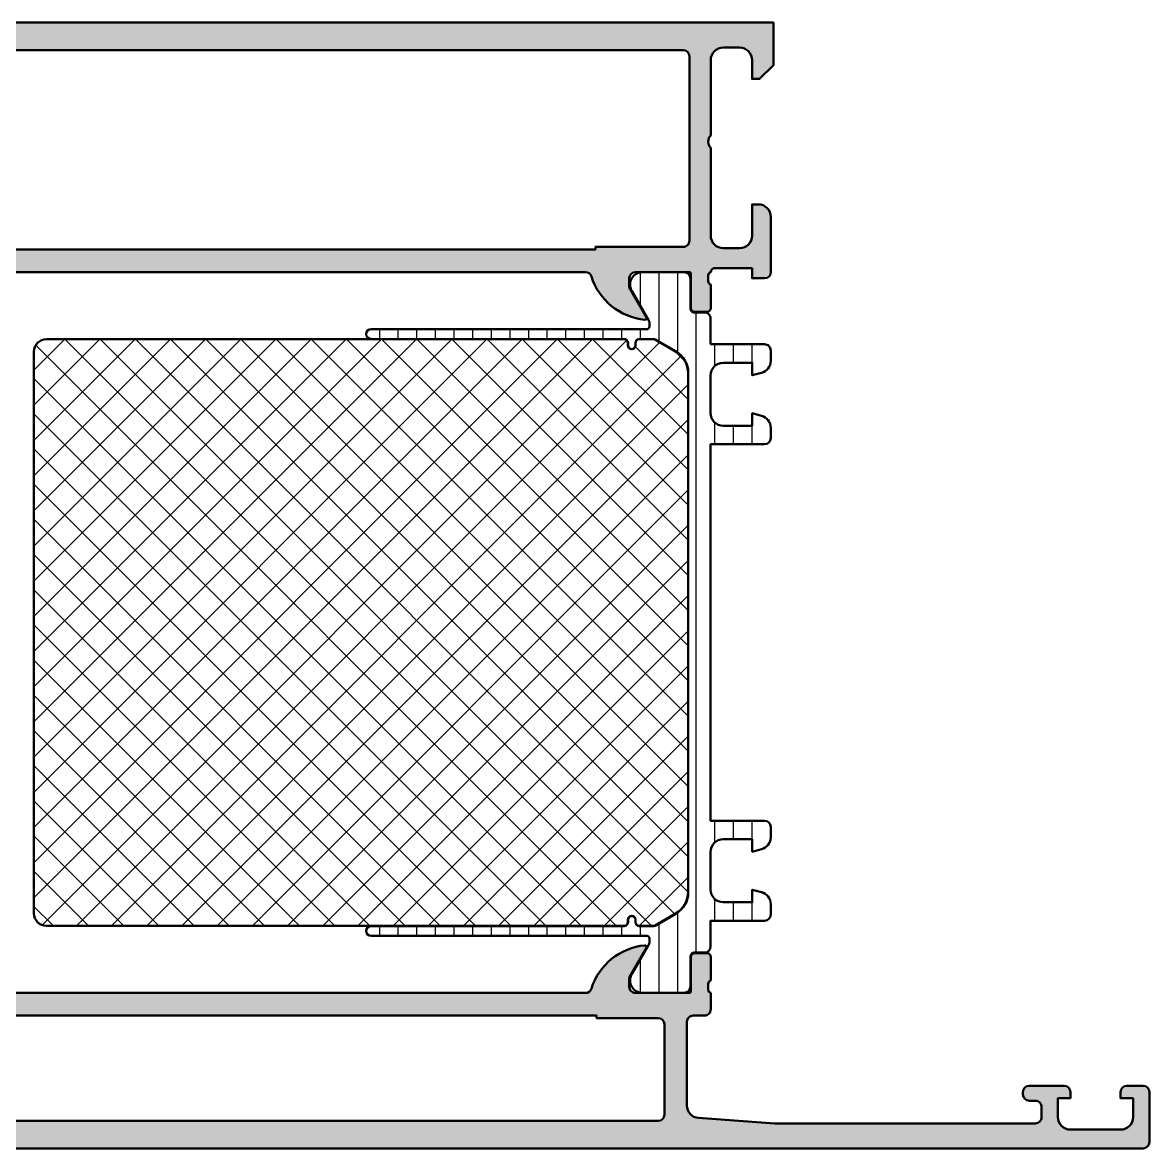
# Model space of a CAD drawing. Extents: x 0 to 210, y 0 to 90.
# Drawn here: x 120.1 to 210, y 0 to 89.8 of the extents above; entities that cross this region are included whole.
import ezdxf

# ---------------------------------------------------------------- set-up
doc = ezdxf.new("R2010")
doc.units = 0
for name, color, linetype, lineweight in [('0S-Alu contour', 7, 'Continuous', 50), ('0S-Alu hatch', 252, 'Continuous', 25), ('0S-Plastic contour', 254, 'Continuous', 50), ('0S-Plastic hatch', 253, 'Continuous', 25), ('0S-PT contour', 91, 'Continuous', 50), ('0S-PT hatch', 103, 'Continuous', 25)]:
    doc.layers.add(name, color=color, linetype=linetype, lineweight=lineweight)

# ---------------------------------------------------------------- blocks, each defined once
blk = doc.blocks.new('345310__DBAFB483_5487_4C6C_813A_D7002F64E29E_')
at = {"layer": '0S-Alu hatch'}
h = blk.add_hatch(color=256, dxfattribs=at)
edge = h.paths.add_edge_path()
edge.add_line((30, 89.8), (30, 86.40000610351561))
edge.add_line((30, 86.40000610351561), (31.0999755859375, 85.29999999999998))
edge.add_line((31.0999755859375, 85.29999999999998), (31.69998168945312, 85.29999999999998))
edge.add_line((31.69998168945312, 85.29999999999998), (31.69998168925665, 86.79998017685217))
edge.add_ellipse((32.70000151260096, 86.79998017685219), major_axis=(-1.000019823344302, 0), ratio=1, start_angle=270.00000001606634, end_angle=360, ccw=False)
edge.add_line((32.70000151232054, 87.80000000019649), (33.99997299848461, 87.80000000036453))
edge.add_ellipse((33.9999729984846, 86.7999729984846), major_axis=(-1.000027001879928, 0), ratio=1, start_angle=180, end_angle=269.9999999999992, ccw=False)
edge.add_line((35.00000000036453, 86.7999729984846), (35, 80.8))
edge.add_ellipse((34.47487825965852, 80.29999999999998), major_axis=(-0.7250881616598547, 0), ratio=1, start_angle=136.4038153765767, end_angle=223.5961846234234, ccw=False)
edge.add_line((35, 79.8), (35.00000000036453, 72.80002700151539))
edge.add_ellipse((33.99997299848459, 72.8000270015154), major_axis=(-1.000027001879935, 0), ratio=1, start_angle=90.00000000866072, end_angle=180, ccw=False)
edge.add_line((33.99997299863575, 71.79999999963547), (32.70000151260096, 71.79999999980352))
edge.add_ellipse((32.70000151260097, 72.80001982314784), major_axis=(-1.000019823344317, 0), ratio=1, start_angle=0, end_angle=89.9999999999996, ccw=False)
edge.add_line((31.69998168925665, 72.80001982314785), (31.69998168945312, 75.3))
edge.add_line((31.69998168945312, 75.3), (31.20000151260096, 75.30000000019648))
edge.add_arc((31.20000151260095, 74.29998017685216), 1.000019823344317, 89.9999999999998, 180)
edge.add_line((30.19998168925664, 74.299980176909), (30.19998168920304, 69.90000665918463))
edge.add_arc((30.69999750391119, 69.90000665918461), 0.5000158147081564, 180, 269.9999999999992)
edge.add_line((30.69999750391119, 69.39999084447646), (31.69998168945312, 69.39999084472655))
edge.add_line((31.69998168945312, 69.39999084472655), (31.70016479492188, 70.19971923828125))
edge.add_line((31.70016479492188, 70.19971923828125), (34.69481618328724, 70.19971923828125))
edge.add_ellipse((34.6923648174189, 69.8919895456192), major_axis=(-0.3077394562621123, 0), ratio=1, start_angle=181.4915769295175, end_angle=269.54359312452556, ccw=False)
edge.add_ellipse((34.92116355345697, 69.6324794080069), major_axis=(-0.2788950563274163, 0), ratio=1, start_angle=178.8354106258303, end_angle=253.58012358071682, ccw=False)
edge.add_line((35.20000099999999, 69.62681100000817), (35.20000100000001, 69.17321700000853))
edge.add_ellipse((34.92113290435685, 69.16755634053143), major_axis=(-0.2789255417371446, 0), ratio=1, start_angle=106.424594555353, end_angle=181.1628700728981, ccw=False)
edge.add_line((35.00000000000001, 68.9000130000085), (35.00000000000001, 67.020002))
edge.add_arc((35.30000000000001, 67.020002), 0.3000000000000043, 180, 270)
edge.add_line((35.30000000000001, 66.720002), (36.27997431904278, 66.720002))
edge.add_arc((36.27997431904278, 67.020002), 0.3000000000000114, 270, 360)
edge.add_line((36.57997431904279, 67.020002), (36.57997431904279, 69.77999999999999))
edge.add_ellipse((36.6999743190428, 69.77999999999999), major_axis=(-0.1200000000000116, 0), ratio=1, start_angle=270.0000000000034, end_angle=360, ccw=False)
edge.add_line((36.6999743190428, 69.89999999999999), (41, 69.9))
edge.add_ellipse((41, 69.40000000000002), major_axis=(-0.4999999999999858, 0), ratio=1, start_angle=180, end_angle=270.0000000000008, ccw=False)
edge.add_line((41.5, 69.4), (41.5, 68.7))
edge.add_line((41.5, 68.7), (40.11850454237763, 66.30717967697242))
edge.add_arc((40.23811978464828, 66.23811978464829), 0.1381197846482851, 149.9999999999973, 275.6225775507957)
edge.add_arc((39.76177675882625, 71.07660886184773), 4.999999999999915, 275.6225775507929, 342.2515836439301)
edge.add_ellipse((45.00000000000004, 69.39999999999995), major_axis=(-0.5000000000000647, 0), ratio=1, start_angle=269.9999999999984, end_angle=342.25158364393036, ccw=False)
edge.add_line((45.00000000000006, 69.9), (164.9999999999999, 69.89999999999999))
edge.add_ellipse((164.9999999999999, 69.39999999999951), major_axis=(-0.5000000000004832, 0), ratio=1, start_angle=197.7484163560697, end_angle=269.99999999999676, ccw=False)
edge.add_arc((170.2382232411737, 71.0766088618473), 4.999999999999522, 197.7484163560698, 264.3774224492072)
edge.add_arc((169.7618802153517, 66.23811978464826), 0.1381197846482856, 264.3774224492166, 390.0000000000042)
edge.add_line((169.8814954576223, 66.30717967697241), (168.5, 68.69999999999996))
edge.add_line((168.5, 68.69999999999996), (168.5, 69.40000000000003))
edge.add_ellipse((169, 69.39999999999996), major_axis=(-0.5000000000000285, 0), ratio=1, start_angle=270.0000000000065, end_angle=360, ccw=False)
edge.add_line((169, 69.89999999999998), (173.3000256809573, 69.89999999999998))
edge.add_ellipse((173.3000256809572, 69.78000000000002), major_axis=(-0.1199999999999619, 0), ratio=1, start_angle=180, end_angle=269.9999999999864, ccw=False)
edge.add_line((173.4200256809572, 69.78000000000003), (173.4200256809572, 67.02000199999999))
edge.add_arc((173.7200256809572, 67.02000199999999), 0.3000000000000114, 180, 269.9999999999945)
edge.add_line((173.7200256809572, 66.72000199999998), (174.7, 66.720002))
edge.add_arc((174.7, 67.020002), 0.3000000000000114, 270, 360)
edge.add_line((175, 67.020002), (175, 68.90001300000849))
edge.add_ellipse((175.0788670956432, 69.16755634053149), major_axis=(-0.2789255417372305, 0), ratio=1, start_angle=-1.1628700728862214, end_angle=73.57540544463632, ccw=False)
edge.add_line((174.799999, 69.17321700000853), (174.799999, 69.62681100000866))
edge.add_ellipse((175.078836446543, 69.63247940800693), major_axis=(-0.2788950563274499, 0), ratio=1, start_angle=-73.5801235791069, end_angle=1.1645893740762858, ccw=False)
edge.add_ellipse((175.3075800997164, 69.89204593277587), major_axis=(-0.307682929215992, 0), ratio=1, start_angle=270.4531670651785, end_angle=358.51865275890447, ccw=False)
edge.add_line((175.3051465816195, 70.19971923828123), (178.2998046875, 70.19971923828125))
edge.add_line((178.2998046875, 70.19971923828125), (178.2999877929687, 69.39999084472656))
edge.add_line((178.2999877929687, 69.39999084472656), (179.2999719785106, 69.39999084447648))
edge.add_arc((179.2999719785106, 69.90000665918465), 0.5000158147081777, 270.0000000000033, 360)
edge.add_line((179.7999877932188, 69.90000665916234), (179.7999877931652, 74.29998017685212))
edge.add_arc((178.7999679698208, 74.29998017685212), 1.000019823344359, 0, 90.0000000000016)
edge.add_line((178.7999679698208, 75.30000000019648), (178.2999877929687, 75.3))
edge.add_line((178.2999877929687, 75.3), (178.2999877931653, 72.8000198231479))
edge.add_ellipse((177.2999679698209, 72.80001982314788), major_axis=(-1.000019823344359, 0), ratio=1, start_angle=90.00000001606747, end_angle=180, ccw=False)
edge.add_line((177.2999679701013, 71.79999999980352), (175.9999964839373, 71.79999999963546))
edge.add_ellipse((175.9999964839373, 72.8000270015154), major_axis=(-1.000027001879942, 0), ratio=1, start_angle=0, end_angle=90, ccw=False)
edge.add_line((174.9999694820573, 72.8000270015154), (174.9999694824218, 79.8))
edge.add_ellipse((175.5250912227634, 80.29999999999998), major_axis=(-0.725088161659901, 0), ratio=1, start_angle=-43.59618462341979, end_angle=43.5961846234199, ccw=False)
edge.add_line((174.9999694824218, 80.8), (174.9999694820573, 86.7999729984846))
edge.add_ellipse((175.9999964839373, 86.79997299848456), major_axis=(-1.000027001879942, 0), ratio=1, start_angle=270.00000000866146, end_angle=360, ccw=False)
edge.add_line((175.9999964837861, 87.8000000003645), (177.2999679698209, 87.80000000019648))
edge.add_ellipse((177.2999679698209, 86.79998017685215), major_axis=(-1.000019823344331, 0), ratio=1, start_angle=180, end_angle=270.00000000000165, ccw=False)
edge.add_line((178.2999877931652, 86.79998017685215), (178.2999877929687, 85.29999999999998))
edge.add_line((178.2999877929687, 85.29999999999998), (178.8999938964844, 85.29999999999998))
edge.add_line((178.8999938964844, 85.29999999999998), (179.9999694824218, 86.40000610351561))
edge.add_line((179.9999694824218, 86.40000610351561), (179.9999694824218, 89.8))
edge.add_line((179.9999694824218, 89.8), (30, 89.8))
edge = h.paths.add_edge_path()
edge.add_ellipse((37.20000898742269, 87.09997956848551), major_axis=(-0.5000234838237247, 0), ratio=1, start_angle=270.0000000002329, end_angle=359.9973091415379, ccw=False)
edge.add_line((37.20000898742065, 87.60000305230923), (172.7999643096964, 87.60000305230922))
edge.add_ellipse((172.7999643096964, 87.09997956848551), major_axis=(-0.5000234838237247, 0), ratio=1, start_angle=180, end_angle=270, ccw=False)
edge.add_line((173.2999877935202, 87.09997956849404), (173.2999877932188, 72.40000665918463))
edge.add_ellipse((172.7999719785107, 72.40000665918463), major_axis=(-0.5000158147081493, 0), ratio=1, start_angle=89.9999999999967, end_angle=180, ccw=False)
edge.add_line((172.7999719785107, 71.89999084447648), (165.7999877929687, 71.89999084472656))
edge.add_line((165.7999877929687, 71.89999084472656), (165.7999877929687, 71.69999389648437))
edge.add_line((165.7999877929687, 71.69999389648437), (44.19998550415039, 71.69999389648437))
edge.add_line((44.19998550415039, 71.69999389648437), (44.19998550415039, 71.89999084472656))
edge.add_line((44.19998550415039, 71.89999084472656), (37.20000131860846, 71.89999084447646))
edge.add_ellipse((37.20000131860846, 72.40000665918463), major_axis=(-0.5000158147081564, 0), ratio=1, start_angle=0, end_angle=90, ccw=False)
edge.add_line((36.6999855039003, 72.40000665918463), (36.6999855041504, 87.1000030517578))
at = {"layer": '0S-Alu contour', "color": 7}
for points in [[(30, 89.8), (30, 86.40000610351561), (31.0999755859375, 85.29999999999998), (31.69998168945312, 85.29999999999998), (31.69998168925665, 86.79998017685217)], [(178.2999877931652, 86.79998017685215), (178.2999877929687, 85.29999999999998), (178.8999938964844, 85.29999999999998), (179.9999694824218, 86.40000610351561), (179.9999694824218, 89.8), (30, 89.8)], [(32.70000151232054, 87.80000000019649), (33.99997299848461, 87.80000000036453)], [(37.20000898742065, 87.60000305230923), (172.7999643096964, 87.60000305230922)], [(175.9999964837861, 87.8000000003645), (177.2999679698209, 87.80000000019648)], [(35.00000000036453, 86.7999729984846), (35, 80.8)], [(36.6999855039003, 72.40000665918463), (36.6999855041504, 87.1000030517578)], [(173.2999877935202, 87.09997956849404), (173.2999877932188, 72.40000665918463)], [(174.9999694824218, 80.8), (174.9999694820573, 86.7999729984846)], [(35, 79.8), (35.00000000036453, 72.80002700151539)], [(174.9999694820573, 72.8000270015154), (174.9999694824218, 79.8)], [(31.69998168925665, 72.80001982314785), (31.69998168945312, 75.3), (31.20000151260096, 75.30000000019648)], [(178.7999679698208, 75.30000000019648), (178.2999877929687, 75.3), (178.2999877931653, 72.8000198231479)], [(30.19998168925664, 74.299980176909), (30.19998168920304, 69.90000665918463)], [(179.7999877932188, 69.90000665916234), (179.7999877931652, 74.29998017685212)], [(33.99997299863575, 71.79999999963547), (32.70000151260096, 71.79999999980352)], [(172.7999719785107, 71.89999084447648), (165.7999877929687, 71.89999084472656), (165.7999877929687, 71.69999389648437), (44.19998550415039, 71.69999389648437), (44.19998550415039, 71.89999084472656), (37.20000131860846, 71.89999084447646)], [(177.2999679701013, 71.79999999980352), (175.9999964839373, 71.79999999963546)], [(30.69999750391119, 69.39999084447646), (31.69998168945312, 69.39999084472655), (31.70016479492188, 70.19971923828125), (34.69481618328724, 70.19971923828125)], [(175.3051465816195, 70.19971923828123), (178.2998046875, 70.19971923828125), (178.2999877929687, 69.39999084472656), (179.2999719785106, 69.39999084447648)], [(35.20000099999999, 69.62681100000817), (35.20000100000001, 69.17321700000853)], [(36.57997431904279, 67.020002), (36.57997431904279, 69.77999999999999)], [(36.6999743190428, 69.89999999999999), (41, 69.9)], [(41.5, 69.4), (41.5, 68.7), (40.11850454237763, 66.30717967697242)], [(45.00000000000006, 69.9), (164.9999999999999, 69.89999999999999)], [(169.8814954576223, 66.30717967697241), (168.5, 68.69999999999996), (168.5, 69.40000000000003)], [(169, 69.89999999999998), (173.3000256809573, 69.89999999999998)], [(173.4200256809572, 69.78000000000003), (173.4200256809572, 67.02000199999999)], [(174.799999, 69.17321700000853), (174.799999, 69.62681100000866)], [(35.00000000000001, 68.9000130000085), (35.00000000000001, 67.020002)], [(175, 67.020002), (175, 68.90001300000849)], [(35.30000000000001, 66.720002), (36.27997431904278, 66.720002)], [(173.7200256809572, 66.72000199999998), (174.7, 66.720002)]]:
    blk.add_lwpolyline(points, dxfattribs=at)
at = {"layer": '0S-Alu contour', "color": 7, "extrusion": (0, 0, -1)}
for centre, radius, start, end in [((-32.70000151260096, 86.79998017685219), 1.000019823344302, 0, 89.99999998393368), ((-33.9999729984846, 86.7999729984846), 1.000027001879928, 90.00000000000081, 180), ((-37.20000898742269, 87.09997956848551), 0.5000234838237247, 0.002690858462049, 89.99999999976713), ((-172.7999643096964, 87.09997956848551), 0.5000234838237247, 90, 180), ((-175.9999964839373, 86.79997299848456), 1.000027001879942, 0, 89.99999999133853), ((-177.2999679698209, 86.79998017685215), 1.000019823344331, 89.99999999999837, 180), ((-34.47487825965852, 80.29999999999998), 0.7250881616598548, 136.4038153765766, 223.5961846234233), ((-175.5250912227634, 80.29999999999998), 0.725088161659901, 316.4038153765801, 43.59618462341983), ((-32.70000151260097, 72.80001982314784), 1.000019823344317, 270.0000000000004, 0), ((-33.99997299848459, 72.8000270015154), 1.000027001879935, 180, 269.9999999913393), ((-37.20000131860846, 72.40000665918463), 0.5000158147081564, 270, 0), ((-172.7999719785107, 72.40000665918463), 0.5000158147081493, 180, 270.0000000000033), ((-175.9999964839373, 72.8000270015154), 1.000027001879942, 270, 0), ((-177.2999679698209, 72.80001982314788), 1.000019823344359, 180, 269.9999999839325), ((-34.6923648174189, 69.8919895456192), 0.3077394562621123, 90.45640687547443, 178.5084230704825), ((-175.3075800997164, 69.89204593277587), 0.307682929215992, 1.48134724109554, 89.54683293482152), ((-34.92116355345697, 69.6324794080069), 0.2788950563274163, 106.4198764192832, 181.1645893741698), ((-36.6999743190428, 69.77999999999999), 0.1200000000000116, 0, 89.99999999999662), ((-41, 69.40000000000002), 0.4999999999999858, 89.9999999999992, 180), ((-45.00000000000004, 69.39999999999995), 0.5000000000000647, 17.74841635606966, 90.0000000000016), ((-164.9999999999999, 69.39999999999951), 0.5000000000004832, 90.00000000000325, 162.2515836439303), ((-169, 69.39999999999996), 0.5000000000000285, 0, 89.99999999999349), ((-173.3000256809572, 69.78000000000002), 0.1199999999999619, 90.00000000001357, 180), ((-175.078836446543, 69.63247940800693), 0.2788950563274499, 358.8354106259237, 73.58012357910688), ((-34.92113290435685, 69.16755634053143), 0.2789255417371446, 178.8371299271019, 253.575405444647), ((-175.0788670956432, 69.16755634053149), 0.2789255417372305, 286.4245945553637, 1.162870072886224)]:
    blk.add_arc(centre, radius, start, end, dxfattribs=at)
at = {"layer": '0S-Alu contour', "color": 7}
for centre, radius, start, end in [((31.20000151260095, 74.29998017685216), 1.000019823344317, 89.9999999999998, 180), ((178.7999679698208, 74.29998017685212), 1.000019823344359, 0, 90.0000000000016), ((30.69999750391119, 69.90000665918461), 0.5000158147081564, 180, 269.9999999999992), ((39.76177675882625, 71.07660886184773), 4.999999999999915, 275.6225775507929, 342.2515836439301), ((170.2382232411737, 71.0766088618473), 4.999999999999522, 197.7484163560698, 264.3774224492072), ((179.2999719785106, 69.90000665918465), 0.5000158147081777, 270.0000000000033, 0), ((35.30000000000001, 67.020002), 0.3000000000000043, 180, 270), ((36.27997431904278, 67.020002), 0.3000000000000114, 270, 0), ((173.7200256809572, 67.02000199999999), 0.3000000000000114, 180, 269.9999999999945), ((174.7, 67.020002), 0.3000000000000114, 270, 0), ((40.23811978464828, 66.23811978464829), 0.1381197846482851, 149.9999999999973, 275.6225775507957), ((169.7618802153517, 66.23811978464826), 0.1381197846482856, 264.3774224492166, 30.00000000000416)]:
    blk.add_arc(centre, radius, start, end, dxfattribs=at)
blk = doc.blocks.new('465230__9414C26B_D7CF_43F7_9D09_44260EA78B46_')
at = {"layer": '0S-PT hatch'}
h = blk.add_hatch(dxfattribs=at)
h.set_pattern_fill('ANSI37', color=256, scale=0.625, angle=90, style=0)
h.set_pattern_definition([(135, (0, 0), (-1.403165018917055, -1.403165018917055), []), (225, (0, 0), (1.403165018917055, -1.403165018917055), [])])
edge = h.paths.add_edge_path()
edge.add_arc((122, 63.55020331971915), 0.9899999999999595, 90.00016186694756, 180)
edge.add_line((121.01, 63.55020331971915), (121.01, 18.74979668028098))
edge.add_arc((122, 18.74979668028099), 0.990000000000009, 180, 270.0001618576358)
edge.add_line((122.0000027966992, 17.75979668028493), (154.4637390305983, 17.75988838867724))
edge.add_line((154.4637390305983, 17.75988838867724), (168.1000354111021, 17.75999291810232))
edge.add_arc((168.1000331880984, 18.04999291809381), 0.2900000000000213, 270.000439202498, 360)
edge.add_line((168.3900331880985, 18.04999291809373), (168.3900331880985, 18.25056371338019))
edge.add_ellipse((168.6994623928123, 18.25056371338017), major_axis=(-0.3094292047137515, 0), ratio=1, start_angle=180, end_angle=360, ccw=False)
edge.add_line((169.008891597526, 18.25056371338015), (169.0088915975261, 18.04999291809385))
edge.add_arc((169.2988845031792, 18.04999291809384), 0.2899929056531789, 180, 266.5483267860312)
edge.add_line((169.2814250077186, 17.76052607828756), (170.4650128094605, 17.76052607828755))
edge.add_arc((170.4650128094605, 17.9505260782876), 0.1900000000000439, 270, 300.0000000000016)
edge.add_line((170.5600128094606, 17.78598125156852), (172.1950000000001, 18.72994154614816))
edge.add_arc((171.2000000000001, 20.45333209967918), 1.989999999999983, 300.0000000000004, 360)
edge.add_line((173.1900000000001, 20.45333209967918), (173.1900000000001, 61.84666790036819))
edge.add_arc((171.2, 61.84666790036819), 1.990000000000037, 0, 60.00000000000324)
edge.add_line((172.1949999999999, 63.57005845389931), (170.5600128094605, 64.51401874847869))
edge.add_arc((170.4650128094606, 64.3494739217597), 0.189999999999929, 60.00000000000783, 90.0000000001457)
edge.add_line((170.4650128094601, 64.53947392175962), (169.2814383564029, 64.53947392175668))
edge.add_arc((169.2988986918935, 64.2499929181174), 0.2900070943674443, 93.45167039852245, 180)
edge.add_line((169.008891597526, 64.24999291811741), (169.008891597526, 64.04942212283123))
edge.add_ellipse((168.6989247856245, 64.04942212283123), major_axis=(-0.3099668119015746, 0), ratio=1, start_angle=0, end_angle=180, ccw=False)
edge.add_line((168.3889579737229, 64.04942212283125), (168.3889579737229, 64.2499929180703))
edge.add_arc((168.098551334332, 64.24999291807029), 0.2904066393909659, 0, 90.00043922775723)
edge.add_line((168.0985491080832, 64.54039955745273), (154.4637391355046, 64.54029503339149))
edge.add_line((154.4637391355046, 64.54029503339149), (121.9999972031399, 64.54020331971516))
at = {"layer": '0S-PT contour', "color": 7}
for points in [[(168.0985491080832, 64.54039955745273), (154.4637391355046, 64.54029503339149), (121.9999972031399, 64.54020331971516)], [(168.3889579737229, 64.04942212283125), (168.3889579737229, 64.2499929180703)], [(169.008891597526, 64.24999291811741), (169.008891597526, 64.04942212283123)], [(170.4650128094601, 64.53947392175962), (169.2814383564029, 64.53947392175668)], [(172.1949999999999, 63.57005845389931), (170.5600128094605, 64.51401874847869)], [(121.01, 63.55020331971915), (121.01, 18.74979668028098)], [(173.1900000000001, 20.45333209967918), (173.1900000000001, 61.84666790036819)], [(168.3900331880985, 18.04999291809373), (168.3900331880985, 18.25056371338019)], [(169.008891597526, 18.25056371338015), (169.0088915975261, 18.04999291809385)], [(170.5600128094606, 17.78598125156852), (172.1950000000001, 18.72994154614816)], [(122.0000027966992, 17.75979668028493), (154.4637390305983, 17.75988838867724), (168.1000354111021, 17.75999291810232)], [(169.2814250077186, 17.76052607828756), (170.4650128094605, 17.76052607828755)]]:
    blk.add_lwpolyline(points, dxfattribs=at)
for centre, radius, start, end in [((122, 63.55020331971915), 0.9899999999999595, 90.00016186694756, 180), ((168.098551334332, 64.24999291807029), 0.2904066393909659, 0, 90.00043922775723), ((169.2988986918935, 64.2499929181174), 0.2900070943674443, 93.45167039852245, 180), ((170.4650128094606, 64.3494739217597), 0.189999999999929, 60.00000000000783, 90.0000000001457), ((171.2, 61.84666790036819), 1.990000000000037, 0, 60.00000000000324), ((171.2000000000001, 20.45333209967918), 1.989999999999983, 300.0000000000004, 0), ((122, 18.74979668028099), 0.990000000000009, 180, 270.0001618576358), ((168.1000331880984, 18.04999291809381), 0.2900000000000213, 270.000439202498, 0), ((169.2988845031792, 18.04999291809384), 0.2899929056531789, 180, 266.5483267860312), ((170.4650128094605, 17.9505260782876), 0.1900000000000439, 270, 300.0000000000016)]:
    blk.add_arc(centre, radius, start, end, dxfattribs=at)
at = {"layer": '0S-PT contour', "color": 7, "extrusion": (0, 0, -1)}
for centre, radius, start, end in [((-168.6989247856245, 64.04942212283123), 0.3099668119015746, 180, 0), ((-168.6994623928123, 18.25056371338017), 0.3094292047137515, 0, 180)]:
    blk.add_arc(centre, radius, start, end, dxfattribs=at)
blk = doc.blocks.new('245327__F56E4423_873F_49DB_837C_FFD2FC16DF9C___65F8B1EA_6E9F_45C7_AE84_18C02E9606BC_')
at = {"layer": '0S-Plastic hatch'}
h = blk.add_hatch(dxfattribs=at)
h.set_pattern_fill('ANSI31', color=256, scale=0.4680000000000001, angle=45, style=0)
h.set_pattern_definition([(90, (0, 0), (-1.4859, 0), [])])
edge = h.paths.add_edge_path()
edge.add_line((174.9900000000001, 64.14), (179.3000000000001, 64.14))
edge.add_ellipse((179.3000000000001, 63.65000000000001), major_axis=(-0.4899999999999949, 0), ratio=1, start_angle=180, end_angle=270.0000000000033, ccw=False)
edge.add_line((179.7900000000001, 63.65000000000001), (179.79, 62.81925077662567))
edge.add_ellipse((178.8000000000001, 62.81925077662566), major_axis=(-0.9899999999999523, 0), ratio=1, start_angle=105.0000000000048, end_angle=180, ccw=False)
edge.add_line((179.0562308546517, 61.86298420859955), (178.3100000000001, 61.66303225372844))
edge.add_line((178.3100000000001, 61.66303225372844), (178.3100000000001, 62.66000000000001))
edge.add_line((178.3100000000001, 62.66000000000001), (176.0000000000001, 62.66))
edge.add_arc((176.0000000000001, 61.65), 1.00999999999999, 90, 180)
edge.add_line((174.9900000000001, 61.65), (174.99, 58.65000000000003))
edge.add_arc((176.0000000000001, 58.65000000000003), 1.010000000000019, 180, 269.9999999999984)
edge.add_line((176, 57.64000000000002), (178.3100000000001, 57.64000000000002))
edge.add_line((178.3100000000001, 57.64000000000002), (178.3100000000001, 58.63696774627159))
edge.add_line((178.3100000000001, 58.63696774627159), (179.0562308546515, 58.43701579140057))
edge.add_ellipse((178.8, 57.48074922337436), major_axis=(-0.9900000000000252, 0), ratio=1, start_angle=180, end_angle=255.0000000000015, ccw=False)
edge.add_line((179.7900000000001, 57.48074922337435), (179.79, 56.65))
edge.add_ellipse((179.3, 56.65000000000003), major_axis=(-0.4900000000000376, 0), ratio=1, start_angle=90.0000000000066, end_angle=180, ccw=False)
edge.add_line((179.3000000000001, 56.16), (174.9900000000001, 56.16000000000001))
edge.add_line((174.9900000000001, 56.16000000000001), (174.9900000000001, 26.14000000000001))
edge.add_line((174.9900000000001, 26.14000000000001), (179.3000000000001, 26.14000000000001))
edge.add_ellipse((179.3000000000001, 25.65000000000001), major_axis=(-0.4899999999999985, 0), ratio=1, start_angle=180, end_angle=270, ccw=False)
edge.add_line((179.7900000000001, 25.65000000000001), (179.7900000000001, 24.81925077662562))
edge.add_ellipse((178.8000000000001, 24.8192507766256), major_axis=(-0.9899999999999806, 0), ratio=1, start_angle=104.99999999999409, end_angle=180, ccw=False)
edge.add_line((179.0562308546515, 23.86298420859942), (178.3100000000001, 23.66303225372842))
edge.add_line((178.3100000000001, 23.66303225372842), (178.3100000000001, 24.66000000000001))
edge.add_line((178.3100000000001, 24.66000000000001), (176.0000000000001, 24.66000000000001))
edge.add_arc((176.0000000000001, 23.65000000000001), 1.00999999999999, 90, 180)
edge.add_line((174.9900000000001, 23.65000000000001), (174.9900000000001, 20.65000000000001))
edge.add_arc((176.0000000000001, 20.65000000000001), 1.00999999999999, 180, 270)
edge.add_line((176.0000000000001, 19.64000000000002), (178.3100000000001, 19.64000000000001))
edge.add_line((178.3100000000001, 19.64000000000001), (178.3100000000001, 20.6369677462716))
edge.add_line((178.3100000000001, 20.6369677462716), (179.0562308546515, 20.43701579140061))
edge.add_ellipse((178.8000000000002, 19.48074922337445), major_axis=(-0.9899999999999295, 0), ratio=1, start_angle=180, end_angle=255.0000000000102, ccw=False)
edge.add_line((179.7900000000001, 19.48074922337441), (179.7900000000001, 18.64999999999999))
edge.add_ellipse((179.3000000000001, 18.65000000000001), major_axis=(-0.4900000000000091, 0), ratio=1, start_angle=90, end_angle=180, ccw=False)
edge.add_line((179.3000000000001, 18.16000000000001), (174.9900000000001, 18.16000000000001))
edge.add_line((174.9900000000001, 18.16000000000001), (174.9900000000001, 16.10999432109075))
edge.add_ellipse((174.5000026789022, 16.10999432109066), major_axis=(-0.4899973210978886, 0), ratio=1, start_angle=90, end_angle=180, ccw=False)
edge.add_line((174.5000026789022, 15.61999699999277), (173.6896686666623, 15.61999699999995))
edge.add_arc((173.6896686666747, 15.30999699998474), 0.3100000000151883, 90.00000000229558, 180.0079247401442)
edge.add_line((173.3796686696248, 15.30995412301479), (173.3800006123765, 12.91006375071916))
edge.add_ellipse((172.8900046396179, 12.90999597743858), major_axis=(-0.4899959774456017, 0), ratio=1, start_angle=90.00000000000341, end_angle=180.0079248057727, ccw=False)
edge.add_line((172.890004639618, 12.41999999999299), (169.4141775038086, 12.41999999999996))
edge.add_ellipse((169.5557711508847, 13.3998180747228), major_axis=(-0.9899960709244673, 0), ratio=1, start_angle=-32.740756988365604, end_angle=81.77710364110271, ccw=False)
edge.add_line((168.7230594459037, 13.93524634894211), (170.0416844253297, 16.21917212144312))
edge.add_arc((169.6000854923861, 16.47412934929412), 0.509914508138737, 330.0000034017342, 360)
edge.add_line((170.1100000005249, 16.47412934930373), (170.1100000000001, 16.7500000003995))
edge.add_arc((169.9000000000001, 16.75), 0.2099999999999511, 0, 89.99999999999226)
edge.add_line((169.9000000000001, 16.95999999999996), (147.899615812242, 16.95999999999997))
edge.add_ellipse((147.8996158122306, 17.35), major_axis=(-0.3900000000000325, 0), ratio=1, start_angle=-89.99851127639761, end_angle=90.00000000168268, ccw=False)
edge.add_line((147.8996056788105, 17.73999999986839), (168.1000426690306, 17.74052486972))
edge.add_arc((168.100034614291, 18.05052344342289), 0.3099985738075176, 270.0014887248723, 360)
edge.add_line((168.4100331880985, 18.05052344342289), (168.4100331880985, 18.250033188051))
edge.add_ellipse((168.7000000000001, 18.25003318805098), major_axis=(-0.2899668119015644, 0), ratio=1, start_angle=180, end_angle=360, ccw=False)
edge.add_line((168.9899668119016, 18.25003318805097), (168.9899668119017, 18.05052607824033))
edge.add_arc((169.2999668118545, 18.05052607824035), 0.3099999999527938, 180, 269.9999999999948)
edge.add_line((169.2999668118544, 17.74052607828755), (170.4650128094605, 17.74052607828755))
edge.add_arc((170.4650128094605, 17.9505260782876), 0.210000000000047, 270, 299.9999999999985)
edge.add_line((170.5700128094605, 17.76866074349283), (172.2050000000001, 18.71262103807242))
edge.add_arc((171.2000000000001, 20.45333209967913), 2.009999999999964, 299.9999999999994, 360)
edge.add_line((173.2100000000001, 20.45333209967913), (173.21, 61.84666790036816))
edge.add_arc((171.2, 61.84666790036815), 2.010000000000076, 0, 60.00000000000317)
edge.add_line((172.2049999999999, 63.58737896197499), (170.5700128094605, 64.53133925655438))
edge.add_arc((170.4650128094604, 64.3494739217596), 0.2100000000000494, 60.00000000000206, 90.00000000000774)
edge.add_line((170.4650128094604, 64.55947392175965), (169.2999668119016, 64.55947392175962))
edge.add_arc((169.2999668119016, 64.24947392175964), 0.3099999999999738, 90.00000000000524, 180)
edge.add_line((168.9899668119017, 64.24947392175963), (168.9899668119016, 64.04996681194892))
edge.add_ellipse((168.7000000000001, 64.04996681194893), major_axis=(-0.2899668119015644, 0), ratio=1, start_angle=0, end_angle=180, ccw=False)
edge.add_line((168.4100331880985, 64.04996681194893), (168.4100331880985, 64.24947655657708))
edge.add_arc((168.1000331880982, 64.2494765565768), 0.3100000000002865, 0, 89.99736197018674)
edge.add_line((168.1000474612131, 64.5594765562485), (147.8993945454245, 64.56040663980406))
edge.add_ellipse((147.8994124928408, 64.95020331969548), major_axis=(-0.389796680304595, 0), ratio=1, start_angle=-89.99999997259857, end_angle=89.99736192927622, ccw=False)
edge.add_line((147.8994124926544, 65.34000000000006), (169.9000000000005, 65.3400000000004))
edge.add_arc((169.9000000000005, 65.54999999999998), 0.2099999999995816, 270, 360)
edge.add_line((170.1100000000001, 65.54999999999998), (170.1100000000001, 65.82584774309271))
edge.add_arc((169.6000000000001, 65.82584774309262), 0.5099999999999909, 0, 29.9999965993491)
edge.add_line((170.0416729710651, 66.08084771687821), (168.7230594459037, 68.364753651058))
edge.add_ellipse((169.5557711508848, 68.90018192527721), major_axis=(-0.9899960709244569, 0), ratio=1, start_angle=-81.777103641096, end_angle=32.740756988359976, ccw=False)
edge.add_line((169.4141775038086, 69.88000000000002), (172.890004639618, 69.88000000000704))
edge.add_ellipse((172.8900046396332, 69.39000402257663), major_axis=(-0.4899959774304108, 0), ratio=1, start_angle=179.992075264501, end_angle=270.000000001778, ccw=False)
edge.add_line((173.3800006123767, 69.38993624989715), (173.3796686696248, 66.99004587752631))
edge.add_arc((173.6896686666596, 66.99000300000012), 0.3100000000000309, 179.9920751571131, 270.0000000000052)
edge.add_line((173.6896686666596, 66.68000300000008), (174.5000026789021, 66.68000300000722))
edge.add_ellipse((174.5000026789021, 66.19000567890927), major_axis=(-0.4899973210979454, 0), ratio=1, start_angle=180, end_angle=270.0000000000033, ccw=False)
edge.add_line((174.9900000000001, 66.19000567890926), (174.9900000000001, 64.14))
at = {"layer": '0S-Plastic contour', "color": 7}
for points in [[(169.4141775038086, 69.88000000000002), (172.890004639618, 69.88000000000704)], [(173.3800006123767, 69.38993624989715), (173.3796686696248, 66.99004587752631)], [(170.0416729710651, 66.08084771687821), (168.7230594459037, 68.364753651058)], [(173.6896686666596, 66.68000300000008), (174.5000026789021, 66.68000300000722)], [(170.1100000000001, 65.54999999999998), (170.1100000000001, 65.82584774309271)], [(174.9900000000001, 66.19000567890926), (174.9900000000001, 64.14)], [(147.8994124926544, 65.34000000000006), (169.9000000000005, 65.3400000000004)], [(168.1000474612131, 64.5594765562485), (147.8993945454245, 64.56040663980406)], [(168.4100331880985, 64.04996681194893), (168.4100331880985, 64.24947655657708)], [(168.9899668119017, 64.24947392175963), (168.9899668119016, 64.04996681194892)], [(170.4650128094604, 64.55947392175965), (169.2999668119016, 64.55947392175962)], [(172.2049999999999, 63.58737896197499), (170.5700128094605, 64.53133925655438)], [(174.9900000000001, 64.14), (179.3000000000001, 64.14)], [(179.7900000000001, 63.65000000000001), (179.79, 62.81925077662567)], [(179.0562308546517, 61.86298420859955), (178.3100000000001, 61.66303225372844), (178.3100000000001, 62.66000000000001), (176.0000000000001, 62.66)], [(173.2100000000001, 20.45333209967913), (173.21, 61.84666790036816)], [(174.9900000000001, 61.65), (174.99, 58.65000000000003)], [(176, 57.64000000000002), (178.3100000000001, 57.64000000000002), (178.3100000000001, 58.63696774627159), (179.0562308546515, 58.43701579140057)], [(179.7900000000001, 57.48074922337435), (179.79, 56.65)], [(179.3000000000001, 56.16), (174.9900000000001, 56.16000000000001), (174.9900000000001, 26.14000000000001), (179.3000000000001, 26.14000000000001)], [(179.7900000000001, 25.65000000000001), (179.7900000000001, 24.81925077662562)], [(179.0562308546515, 23.86298420859942), (178.3100000000001, 23.66303225372842), (178.3100000000001, 24.66000000000001), (176.0000000000001, 24.66000000000001)], [(174.9900000000001, 23.65000000000001), (174.9900000000001, 20.65000000000001)], [(176.0000000000001, 19.64000000000002), (178.3100000000001, 19.64000000000001), (178.3100000000001, 20.6369677462716), (179.0562308546515, 20.43701579140061)], [(179.7900000000001, 19.48074922337441), (179.7900000000001, 18.64999999999999)], [(168.4100331880985, 18.05052344342289), (168.4100331880985, 18.250033188051)], [(168.9899668119016, 18.25003318805097), (168.9899668119017, 18.05052607824033)], [(170.5700128094605, 17.76866074349283), (172.2050000000001, 18.71262103807242)], [(179.3000000000001, 18.16000000000001), (174.9900000000001, 18.16000000000001), (174.9900000000001, 16.10999432109075)], [(147.8996056788105, 17.73999999986839), (168.1000426690306, 17.74052486972)], [(169.2999668118544, 17.74052607828755), (170.4650128094605, 17.74052607828755)], [(169.9000000000001, 16.95999999999996), (147.899615812242, 16.95999999999997)], [(168.7230594459037, 13.93524634894211), (170.0416844253297, 16.21917212144312)], [(170.1100000005249, 16.47412934930373), (170.1100000000001, 16.7500000003995)], [(173.3796686696248, 15.30995412301479), (173.3800006123765, 12.91006375071916)], [(174.5000026789022, 15.61999699999277), (173.6896686666623, 15.61999699999995)], [(172.890004639618, 12.41999999999299), (169.4141775038086, 12.41999999999996)]]:
    blk.add_lwpolyline(points, dxfattribs=at)
at = {"layer": '0S-Plastic contour', "color": 7, "extrusion": (0, 0, -1)}
for centre, radius, start, end in [((-169.5557711508848, 68.90018192527721), 0.9899960709244569, 327.25924301164, 81.777103641096), ((-172.8900046396332, 69.39000402257663), 0.4899959774304108, 89.999999998222, 180.0079247354991), ((-174.5000026789021, 66.19000567890927), 0.4899973210979454, 89.99999999999667, 180), ((-147.8994124928408, 64.95020331969548), 0.389796680304595, 270.0026380707238, 89.99999997259862), ((-168.7000000000001, 64.04996681194893), 0.2899668119015644, 180, 0), ((-179.3000000000001, 63.65000000000001), 0.4899999999999949, 89.99999999999667, 180), ((-178.8000000000001, 62.81925077662566), 0.9899999999999523, 180, 254.9999999999952), ((-178.8, 57.48074922337436), 0.9900000000000252, 104.9999999999985, 180), ((-179.3, 56.65000000000003), 0.4900000000000376, 180, 269.9999999999934), ((-179.3000000000001, 25.65000000000001), 0.4899999999999985, 90, 180), ((-178.8000000000001, 24.8192507766256), 0.9899999999999806, 180, 255.0000000000059), ((-178.8000000000002, 19.48074922337445), 0.9899999999999295, 104.9999999999898, 180), ((-168.7000000000001, 18.25003318805098), 0.2899668119015644, 0, 180), ((-179.3000000000001, 18.65000000000001), 0.4900000000000091, 180, 270), ((-147.8996158122306, 17.35), 0.3900000000000325, 269.9999999983173, 89.99851127639765), ((-174.5000026789022, 16.10999432109066), 0.4899973210978886, 180, 270), ((-169.5557711508847, 13.3998180747228), 0.9899960709244673, 278.2228963588973, 32.74075698836562), ((-172.8900046396179, 12.90999597743858), 0.4899959774456017, 179.9920751942273, 269.9999999999966)]:
    blk.add_arc(centre, radius, start, end, dxfattribs=at)
at = {"layer": '0S-Plastic contour', "color": 7}
for centre, radius, start, end in [((173.6896686666596, 66.99000300000012), 0.3100000000000309, 179.9920751571131, 270.0000000000052), ((169.6000000000001, 65.82584774309262), 0.5099999999999909, 0, 29.9999965993491), ((169.9000000000005, 65.54999999999998), 0.2099999999995816, 270, 0), ((168.1000331880982, 64.2494765565768), 0.3100000000002865, 0, 89.99736197018674), ((169.2999668119016, 64.24947392175964), 0.3099999999999738, 90.00000000000524, 180), ((170.4650128094604, 64.3494739217596), 0.2100000000000494, 60.00000000000206, 90.00000000000774), ((171.2, 61.84666790036815), 2.010000000000076, 0, 60.00000000000317), ((176.0000000000001, 61.65), 1.00999999999999, 90, 180), ((176.0000000000001, 58.65000000000003), 1.010000000000019, 180, 269.9999999999984), ((176.0000000000001, 23.65000000000001), 1.00999999999999, 90, 180), ((171.2000000000001, 20.45333209967913), 2.009999999999964, 299.9999999999994, 0), ((176.0000000000001, 20.65000000000001), 1.00999999999999, 180, 270), ((168.100034614291, 18.05052344342289), 0.3099985738075176, 270.0014887248723, 0), ((169.2999668118545, 18.05052607824035), 0.3099999999527938, 180, 269.9999999999948), ((170.4650128094605, 17.9505260782876), 0.210000000000047, 270, 299.9999999999985), ((169.9000000000001, 16.75), 0.2099999999999511, 0, 89.99999999999226), ((169.6000854923861, 16.47412934929412), 0.509914508138737, 330.0000034017342, 0), ((173.6896686666747, 15.30999699998474), 0.3100000000151883, 90.00000000229558, 180.0079247401442)]:
    blk.add_arc(centre, radius, start, end, dxfattribs=at)
blk = doc.blocks.new('445180__5375E032_10CD_4467_A944_3CA9CA2A2E2F_')
at = {"layer": '0S-Alu hatch'}
h = blk.add_hatch(color=256, dxfattribs=at)
edge = h.paths.add_edge_path()
edge.add_line((35.50000000000001, 10.6), (36.39999999999999, 10.6))
edge.add_ellipse((36.4, 10.1), major_axis=(-0.4999999999999965, 0), ratio=1, start_angle=180, end_angle=270.0000000000008, ccw=False)
edge.add_line((36.89999999999999, 10.1), (36.90000000000001, 3.431119203401311))
edge.add_ellipse((35.90000000000001, 3.431119203401312), major_axis=(-1.000000000000007, 0), ratio=1, start_angle=94.08561677997488, end_angle=180, ccw=False)
edge.add_line((35.97124704998792, 2.433660503570566), (29.9, 2.000000000000001))
edge.add_line((29.9, 2.000000000000001), (9.099999999999998, 1.999999999999998))
edge.add_ellipse((9.099999999999996, 2.499999999999994), major_axis=(-0.4999999999999958, 0), ratio=1, start_angle=0, end_angle=90.00000000000023, ccw=False)
edge.add_line((8.6, 2.499999999999995), (8.6, 3.3))
edge.add_ellipse((9.099999999999996, 3.300000000000001), major_axis=(-0.4999999999999965, 0), ratio=1, start_angle=269.99999999999983, end_angle=360, ccw=False)
edge.add_line((9.099999999999998, 3.799999999999998), (9.599999999999998, 3.799999999999998))
edge.add_arc((9.599999999999998, 4.299999999999998), 0.5, 270, 360)
edge.add_line((10.1, 4.299999999999994), (10.1, 4.499999999999999))
edge.add_arc((9.600000000000001, 4.500000000000002), 0.4999999999999983, 0, 90)
edge.add_line((9.600000000000001, 5), (6.799999999999998, 4.999999999999999))
edge.add_arc((6.799999999999999, 4.500000000000001), 0.4999999999999974, 90.0000000000001, 180)
edge.add_line((6.300000000000002, 4.500000000000002), (6.300000000000001, 3.999999999999999))
edge.add_line((6.300000000000001, 3.999999999999999), (7.300000000000001, 3.999999999999999))
edge.add_line((7.300000000000001, 3.999999999999999), (7.3, 2.499999999999998))
edge.add_ellipse((6.300000000000001, 2.499999999999998), major_axis=(-0.9999999999999991, 0), ratio=1, start_angle=90, end_angle=180, ccw=False)
edge.add_line((6.3, 1.499999999999998), (2.299999999999999, 1.499999999999998))
edge.add_ellipse((2.300000000000001, 2.499999999999999), major_axis=(-1, 0), ratio=1, start_angle=0, end_angle=89.99999999999989, ccw=False)
edge.add_line((1.299999999999999, 2.499999999999999), (1.299999999999999, 3.999999999999998))
edge.add_line((1.299999999999999, 3.999999999999998), (2.299999999999999, 3.999999999999999))
edge.add_line((2.299999999999999, 3.999999999999999), (2.299999999999999, 4.499999999999999))
edge.add_arc((1.799999999999999, 4.499999999999999), 0.5000000000000002, 0, 89.99999999999984)
edge.add_line((1.8, 4.999999999999999), (0.5000000000000026, 5.000000000000001))
edge.add_arc((0.5000000000000014, 4.500000000000001), 0.5, 89.99999999999987, 180)
edge.add_line((1.3e-15, 4.5), (0, 0.5))
edge.add_arc((0.5, 0.5), 0.5, 180, 269.9999999999999)
edge.add_line((0.4999999999999998, 0), (209.5, 0))
edge.add_arc((209.5, 0.5), 0.5, 270, 360)
edge.add_line((210, 0.5), (210, 4.50000000000001))
edge.add_arc((209.5, 4.50000000000001), 0.5, 0, 90)
edge.add_line((209.5, 5.00000000000001), (208.2, 4.999999999999996))
edge.add_arc((208.2, 4.500000000000012), 0.4999999999999841, 90.00000000000325, 180)
edge.add_line((207.7, 4.49999999999995), (207.7, 3.999999999999999))
edge.add_line((207.7, 3.999999999999999), (208.7, 4))
edge.add_line((208.7, 4), (208.6999999999999, 2.499999999999923))
edge.add_ellipse((207.6999999999999, 2.49999999999996), major_axis=(-0.9999999999999715, 0), ratio=1, start_angle=90.00000000000159, end_angle=180, ccw=False)
edge.add_line((207.6999999999999, 1.499999999999989), (203.7, 1.499999999999998))
edge.add_ellipse((203.7, 2.499999999999999), major_axis=(-1, 0), ratio=1, start_angle=0, end_angle=90, ccw=False)
edge.add_line((202.7, 2.500000000000004), (202.7, 3.999999999999999))
edge.add_line((202.7, 3.999999999999999), (203.7, 3.999999999999999))
edge.add_line((203.7, 3.999999999999999), (203.7, 4.499999999999994))
edge.add_arc((203.2, 4.499999999999994), 0.5, 0, 90)
edge.add_line((203.2, 4.999999999999994), (200.4, 5))
edge.add_arc((200.4, 4.500000000000024), 0.4999999999999752, 90, 180)
edge.add_line((199.9, 4.500000000000024), (199.9, 4.300000000000001))
edge.add_arc((200.4, 4.300000000000001), 0.5, 180, 270)
edge.add_line((200.4, 3.800000000000001), (200.9, 3.799999999999998))
edge.add_ellipse((200.9000000000001, 3.299999999999998), major_axis=(-0.5000000000000009, 0), ratio=1, start_angle=180, end_angle=270.00000000000324, ccw=False)
edge.add_line((201.4000000000001, 3.299999999999901), (201.3999999999999, 2.499999999999864))
edge.add_ellipse((200.9, 2.499999999999916), major_axis=(-0.4999999999999148, 0), ratio=1, start_angle=89.9999999999967, end_angle=180, ccw=False)
edge.add_line((200.9, 1.999999999999992), (180.1, 2.000000000000001))
edge.add_line((180.1, 2.000000000000001), (174.028752950012, 2.433660503570576))
edge.add_ellipse((174.0999999999999, 3.431119203401352), major_axis=(-1.000000000000038, 0), ratio=1, start_angle=0, end_angle=85.91438322002728, ccw=False)
edge.add_line((173.0999999999998, 3.431119203401391), (173.1, 10.1000000000001))
edge.add_ellipse((173.5999999999999, 10.10000000000011), major_axis=(-0.4999999999998864, 0), ratio=1, start_angle=269.99999999999676, end_angle=360, ccw=False)
edge.add_line((173.5999999999999, 10.6), (174.5, 10.60000000000001))
edge.add_arc((174.5000000000001, 11.09999999999998), 0.4999999999999698, 269.9999999999968, 360)
edge.add_line((175, 11.09999999999996), (175, 12.39999999999995))
edge.add_ellipse((175.078836446543, 12.66752059199309), major_axis=(-0.2788950563274357, 0), ratio=1, start_angle=-1.1645893741131772, end_angle=73.5801235805186, ccw=False)
edge.add_line((174.799999, 12.67318899999154), (174.799999, 13.12678299999015))
edge.add_ellipse((175.0788670956432, 13.13244365946849), major_axis=(-0.2789255417371694, 0), ratio=1, start_angle=-73.57540544465093, end_angle=1.162870073149179, ccw=False)
edge.add_line((175, 13.39998699999147), (175, 15.27999799999996))
edge.add_arc((174.7, 15.27999799999996), 0.3000000000000398, 0, 90.00000000000543)
edge.add_line((174.7, 15.579998), (173.7200256809572, 15.57999799999998))
edge.add_arc((173.7200256809572, 15.279998), 0.2999999999999865, 90, 180)
edge.add_line((173.4200256809573, 15.279998), (173.4200256809573, 12.52))
edge.add_ellipse((173.3000256809573, 12.51999999999999), major_axis=(-0.1199999999999761, 0), ratio=1, start_angle=90, end_angle=180, ccw=False)
edge.add_line((173.3000256809573, 12.40000000000002), (169, 12.40000000000004))
edge.add_ellipse((169, 12.90000000000002), major_axis=(-0.4999999999999752, 0), ratio=1, start_angle=0, end_angle=90.00000000000318, ccw=False)
edge.add_line((168.5, 12.9000000000001), (168.5000000000001, 13.60000000000009))
edge.add_line((168.5000000000001, 13.60000000000009), (169.8814954576225, 15.99282032302756))
edge.add_arc((169.7618802153519, 16.06188021535171), 0.1381197846482798, 329.9999999999952, 455.622577550796)
edge.add_arc((170.2382232411734, 11.22339113815254), 4.999999999999608, 95.62257755078755, 162.2515836439293)
edge.add_ellipse((164.9999999999996, 12.90000000000036), major_axis=(-0.5000000000003298, 0), ratio=1, start_angle=90, end_angle=162.2515836439316, ccw=False)
edge.add_line((164.9999999999996, 12.40000000000003), (45.00000000000016, 12.40000000000003))
edge.add_ellipse((45.00000000000017, 12.90000000000057), major_axis=(-0.5000000000005436, 0), ratio=1, start_angle=17.74841635607089, end_angle=89.9999999999992, ccw=False)
edge.add_arc((39.76177675882637, 11.22339113815273), 4.999999999999467, 17.74841635607043, 84.37742244920952)
edge.add_arc((40.23811978464816, 16.06188021535176), 0.1381197846482763, 84.37742244920665, 210.000000000001)
edge.add_line((40.11850454237751, 15.99282032302762), (41.49999999999987, 13.6000000000001))
edge.add_line((41.49999999999987, 13.6000000000001), (41.49999999999994, 12.90000000000007))
edge.add_ellipse((40.99999999999996, 12.90000000000002), major_axis=(-0.4999999999999858, 0), ratio=1, start_angle=90, end_angle=180, ccw=False)
edge.add_line((40.99999999999996, 12.40000000000003), (36.69997431904269, 12.40000000000003))
edge.add_ellipse((36.6999743190427, 12.51999999999999), major_axis=(-0.1199999999999601, 0), ratio=1, start_angle=0, end_angle=89.9999999999967, ccw=False)
edge.add_line((36.57997431904274, 12.51999999999998), (36.57997431904274, 15.27999799999999))
edge.add_arc((36.27997431904274, 15.27999799999999), 0.2999999999999971, 0, 90)
edge.add_line((36.27997431904274, 15.57999799999998), (35.29999999999996, 15.57999799999999))
edge.add_arc((35.29999999999995, 15.27999799999998), 0.3000000000000025, 89.99999999999864, 180)
edge.add_line((34.99999999999995, 15.27999799999998), (34.99999999999995, 13.39998699999148))
edge.add_ellipse((34.92113290435677, 13.13244365946854), major_axis=(-0.2789255417371528, 0), ratio=1, start_angle=178.8371299271133, end_angle=253.57540544464518, ccw=False)
edge.add_line((35.20000099999994, 13.12678299999147), (35.20000099999994, 12.67318899999146))
edge.add_ellipse((34.92116355345698, 12.66752059199308), major_axis=(-0.2788950563273454, 0), ratio=1, start_angle=106.4198764194945, end_angle=181.1645893740976, ccw=False)
edge.add_line((35.00000000000001, 12.40000000000005), (35, 11.10000000000001))
edge.add_arc((35.5, 11.1), 0.5, 180, 270.0000000000008)
edge = h.paths.add_edge_path()
edge.add_line((170.8, 2.199999999999999), (39.19999999999999, 2.2))
edge.add_ellipse((39.2, 2.699999999999998), major_axis=(-0.5, 0), ratio=1, start_angle=0, end_angle=89.9999999999983, ccw=False)
edge.add_line((38.7, 2.699999999999997), (38.70000000000001, 9.900000000000002))
edge.add_ellipse((39.2, 9.900000000000002), major_axis=(-0.4999999999999947, 0), ratio=1, start_angle=270.0000000000008, end_angle=360, ccw=False)
edge.add_line((39.2, 10.4), (44.09999999999999, 10.4))
edge.add_line((44.09999999999999, 10.4), (44.09999999999999, 10.60000000000002))
edge.add_line((44.09999999999999, 10.60000000000002), (165.9, 10.6))
edge.add_line((165.9, 10.6), (165.9, 10.4))
edge.add_line((165.9, 10.4), (170.8, 10.4))
edge.add_ellipse((170.8, 9.900000000000029), major_axis=(-0.4999999999999716, 0), ratio=1, start_angle=180, end_angle=270, ccw=False)
edge.add_line((171.3, 9.900000000000029), (171.3, 2.699999999999999))
edge.add_ellipse((170.8, 2.699999999999998), major_axis=(-0.4999999999999992, 0), ratio=1, start_angle=90, end_angle=180, ccw=False)
at = {"layer": '0S-Alu contour', "color": 7}
for points in [[(36.27997431904274, 15.57999799999998), (35.29999999999996, 15.57999799999999)], [(40.11850454237751, 15.99282032302762), (41.49999999999987, 13.6000000000001), (41.49999999999994, 12.90000000000007)], [(168.5, 12.9000000000001), (168.5000000000001, 13.60000000000009), (169.8814954576225, 15.99282032302756)], [(174.7, 15.579998), (173.7200256809572, 15.57999799999998)], [(34.99999999999995, 15.27999799999998), (34.99999999999995, 13.39998699999148)], [(36.57997431904274, 12.51999999999998), (36.57997431904274, 15.27999799999999)], [(173.4200256809573, 15.279998), (173.4200256809573, 12.52)], [(175, 13.39998699999147), (175, 15.27999799999996)], [(35.20000099999994, 13.12678299999147), (35.20000099999994, 12.67318899999146)], [(174.799999, 12.67318899999154), (174.799999, 13.12678299999015)], [(35.00000000000001, 12.40000000000005), (35, 11.10000000000001)], [(40.99999999999996, 12.40000000000003), (36.69997431904269, 12.40000000000003)], [(164.9999999999996, 12.40000000000003), (45.00000000000016, 12.40000000000003)], [(173.3000256809573, 12.40000000000002), (169, 12.40000000000004)], [(175, 11.09999999999996), (175, 12.39999999999995)], [(35.50000000000001, 10.6), (36.39999999999999, 10.6)], [(36.89999999999999, 10.1), (36.90000000000001, 3.431119203401311)], [(38.7, 2.699999999999997), (38.70000000000001, 9.900000000000002)], [(39.2, 10.4), (44.09999999999999, 10.4), (44.09999999999999, 10.60000000000002), (165.9, 10.6), (165.9, 10.4), (170.8, 10.4)], [(171.3, 9.900000000000029), (171.3, 2.699999999999998)], [(173.0999999999998, 3.431119203401391), (173.1, 10.1000000000001)], [(173.5999999999999, 10.6), (174.5, 10.60000000000001)], [(1.3e-15, 4.5), (0, 0.5)], [(1.8, 4.999999999999999), (0.5000000000000026, 5.000000000000001)], [(1.299999999999999, 2.499999999999999), (1.299999999999999, 3.999999999999998), (2.299999999999999, 3.999999999999999), (2.299999999999999, 4.499999999999999)], [(6.300000000000002, 4.500000000000002), (6.300000000000001, 3.999999999999999), (7.300000000000001, 3.999999999999999), (7.3, 2.499999999999998)], [(9.600000000000001, 5), (6.799999999999998, 4.999999999999999)], [(10.1, 4.299999999999994), (10.1, 4.499999999999999)], [(199.9, 4.500000000000024), (199.9, 4.300000000000001)], [(203.2, 4.999999999999994), (200.4, 5)], [(202.7, 2.500000000000004), (202.7, 3.999999999999999), (203.7, 3.999999999999999), (203.7, 4.499999999999994)], [(207.7, 4.49999999999995), (207.7, 3.999999999999999), (208.7, 4), (208.6999999999999, 2.499999999999923)], [(209.5, 5.00000000000001), (208.2, 4.999999999999996)], [(210, 0.5), (210, 4.50000000000001)], [(9.099999999999998, 3.799999999999998), (9.599999999999998, 3.799999999999998)], [(200.4, 3.800000000000001), (200.9, 3.799999999999998)], [(8.6, 2.499999999999995), (8.6, 3.3)], [(201.4000000000001, 3.299999999999901), (201.3999999999999, 2.499999999999864)], [(35.97124704998792, 2.433660503570566), (29.9, 2.000000000000001), (9.099999999999998, 1.999999999999998)], [(170.8, 2.199999999999999), (39.19999999999999, 2.2)], [(200.9, 1.999999999999992), (180.1, 2.000000000000001), (174.028752950012, 2.433660503570576)], [(6.3, 1.499999999999998), (2.299999999999999, 1.499999999999998)], [(207.6999999999999, 1.499999999999989), (203.7, 1.499999999999998)], [(0.4999999999999998, 0), (209.5, 0)]]:
    blk.add_lwpolyline(points, dxfattribs=at)
for centre, radius, start, end in [((40.23811978464816, 16.06188021535176), 0.1381197846482763, 84.37742244920665, 210.000000000001), ((39.76177675882637, 11.22339113815273), 4.999999999999467, 17.74841635607043, 84.37742244920952), ((170.2382232411734, 11.22339113815254), 4.999999999999608, 95.62257755078755, 162.2515836439293), ((169.7618802153519, 16.06188021535171), 0.1381197846482798, 329.9999999999952, 95.62257755079597), ((35.29999999999995, 15.27999799999998), 0.3000000000000025, 89.99999999999864, 180), ((36.27997431904274, 15.27999799999999), 0.2999999999999971, 0, 90), ((173.7200256809572, 15.279998), 0.2999999999999865, 90, 180), ((174.7, 15.27999799999996), 0.3000000000000398, 0, 90.00000000000543), ((35.5, 11.1), 0.5, 180, 270.0000000000008), ((174.5000000000001, 11.09999999999998), 0.4999999999999698, 269.9999999999968, 0), ((0.5000000000000014, 4.500000000000001), 0.5, 89.99999999999987, 180), ((1.799999999999999, 4.499999999999999), 0.5000000000000002, 0, 89.99999999999984), ((6.799999999999999, 4.500000000000001), 0.4999999999999974, 90.0000000000001, 180), ((9.600000000000001, 4.500000000000002), 0.4999999999999983, 0, 90), ((200.4, 4.500000000000024), 0.4999999999999752, 90, 180), ((203.2, 4.499999999999994), 0.5, 0, 90), ((208.2, 4.500000000000012), 0.4999999999999841, 90.00000000000325, 180), ((209.5, 4.50000000000001), 0.5, 0, 90), ((9.599999999999998, 4.299999999999998), 0.5, 270, 0), ((200.4, 4.300000000000001), 0.5, 180, 270), ((0.5, 0.5), 0.5, 180, 269.9999999999999), ((209.5, 0.5), 0.5, 270, 0)]:
    blk.add_arc(centre, radius, start, end, dxfattribs=at)
at = {"layer": '0S-Alu contour', "color": 7, "extrusion": (0, 0, -1)}
for centre, radius, start, end in [((-34.92113290435677, 13.13244365946854), 0.2789255417371528, 106.4245945553548, 181.1628700728868), ((-34.92116355345698, 12.66752059199308), 0.2788950563273454, 178.8354106259024, 253.5801235805055), ((-40.99999999999996, 12.90000000000002), 0.4999999999999858, 180, 270), ((-45.00000000000017, 12.90000000000057), 0.5000000000005436, 270.0000000000008, 342.2515836439291), ((-164.9999999999996, 12.90000000000036), 0.5000000000003298, 197.7484163560685, 270), ((-169, 12.90000000000002), 0.4999999999999752, 269.9999999999968, 0), ((-175.078836446543, 12.66752059199309), 0.2788950563274357, 286.4198764194814, 1.164589374113199), ((-175.0788670956432, 13.13244365946849), 0.2789255417371694, 358.8371299268508, 73.5754054446509), ((-36.6999743190427, 12.51999999999999), 0.1199999999999601, 270.0000000000033, 0), ((-173.3000256809573, 12.51999999999999), 0.1199999999999761, 180, 270), ((-36.4, 10.1), 0.4999999999999965, 89.9999999999992, 180), ((-39.2, 9.900000000000002), 0.4999999999999947, 0, 89.9999999999992), ((-170.8, 9.900000000000029), 0.4999999999999716, 90, 180), ((-173.5999999999999, 10.10000000000011), 0.4999999999998864, 0, 90.00000000000325), ((-9.099999999999996, 3.300000000000001), 0.4999999999999965, 0, 90.00000000000018), ((-200.9000000000001, 3.299999999999998), 0.5000000000000009, 89.99999999999675, 180), ((-35.90000000000001, 3.431119203401312), 1.000000000000007, 180, 265.9143832200251), ((-39.2, 2.699999999999998), 0.5, 270.0000000000017, 0), ((-170.8, 2.699999999999998), 0.4999999999999992, 180, 270), ((-174.0999999999999, 3.431119203401352), 1.000000000000038, 274.0856167799727, 0), ((-2.300000000000001, 2.499999999999999), 1, 270.0000000000001, 0), ((-6.300000000000001, 2.499999999999998), 0.9999999999999991, 180, 270.0000000000001), ((-9.099999999999996, 2.499999999999994), 0.4999999999999958, 269.9999999999998, 0), ((-200.9, 2.499999999999916), 0.4999999999999148, 180, 270.0000000000033), ((-203.7, 2.499999999999999), 1, 270, 0), ((-207.6999999999999, 2.49999999999996), 0.9999999999999715, 180, 269.9999999999984)]:
    blk.add_arc(centre, radius, start, end, dxfattribs=at)
blk = doc.blocks.new('465230__CA44C4A6_6ED0_4935_8EFB_2501B73BD0E9_')
at = {"layer": '0S-Alu contour', "color": 7}
for name in ['345310__DBAFB483_5487_4C6C_813A_D7002F64E29E_', '445180__5375E032_10CD_4467_A944_3CA9CA2A2E2F_']:
    blk.add_blockref(name, (0, 0), dxfattribs=at)
at = {"layer": '0S-Plastic contour', "color": 7}
blk.add_blockref('245327__F56E4423_873F_49DB_837C_FFD2FC16DF9C___65F8B1EA_6E9F_45C7_AE84_18C02E9606BC_', (0, 0), dxfattribs=at)
at = {"layer": '0S-PT contour', "color": 7}
blk.add_blockref('465230__9414C26B_D7CF_43F7_9D09_44260EA78B46_', (0, 0), dxfattribs=at)

msp = doc.modelspace()

# ---------------------------------------------------------------- block references
at = {"layer": '0S-Alu contour', "color": 7}
msp.add_blockref('465230__CA44C4A6_6ED0_4935_8EFB_2501B73BD0E9_', (0, 0), dxfattribs=at)

doc.saveas('drawing.dxf')
